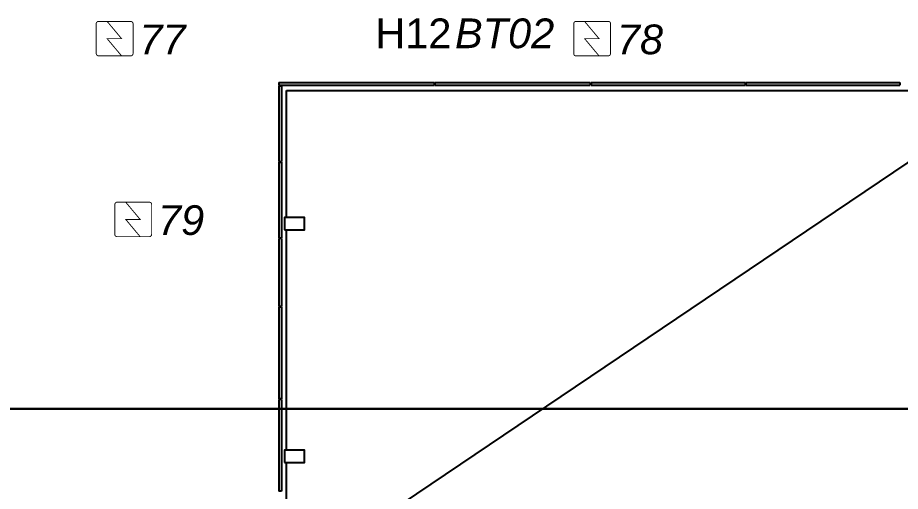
# Model space of a CAD drawing. Header units: metres. Extents: x -331 to 2982, y 362 to 2539.
# Drawn here: x 846.18 to 863.99, y 1316.45 to 1326.01 of the extents above; entities that cross this region are included whole.
import ezdxf

# ---------------------------------------------------------------- set-up
doc = ezdxf.new("R2010")
doc.units = ezdxf.units.M
doc.layers.add('Botoeira_antiga', color=74, linetype='Continuous', lineweight=30)
for name, color, linetype in [('CX', 251, 'Continuous'), ('Det', 251, 'Continuous'), ('DET. FUMAÇA', 1, 'Continuous'), ('Detector_antigo', 84, 'Continuous'), ('Div', 251, 'Continuous'), ('Pis', 251, 'Continuous'), ('vid', 251, 'Continuous')]:
    doc.layers.add(name, color=color, linetype=linetype)
doc.styles.get("Standard").update_dxf_attribs({"font": 'arial.ttf', "height": 0.3})
doc.styles.add('X3G_ENTITY_1416BAE9', font='arial.ttf', dxfattribs={"height": 0.6})
doc.styles.add('X3G_ENTITY_14229B61', font='arial.ttf', dxfattribs={"height": 0.6})

# ---------------------------------------------------------------- blocks, each defined once
blk = doc.blocks.new('XR_BL2_2 PAV_REV02$0$MOD_7')
at = {"layer": 'vid', "ltscale": 5}
for p, q in [((-1.518, 0.025), (-1.518, -0.025)), ((-1.518, 0.025), (0.008, 0.025)), ((0.008, 0.025), (0.008, -0.025)), ((-1.518, -0.025), (0.008, -0.025))]:
    blk.add_line(p, q, dxfattribs=at)
blk = doc.blocks.new('Detector de fumaça')
at = {"layer": 'DET. FUMAÇA', "linetype": 'Continuous', "lineweight": 15, "const_width": 0.0187}
blk.add_lwpolyline([(774.599, 539.816), (775.249, 539.816, -0.414214), (775.296, 539.769), (775.296, 539.167, -0.414214), (775.249, 539.12), (774.599, 539.12, -0.414214), (774.553, 539.167), (774.553, 539.769, -0.414214)], format="xyb", close=True, dxfattribs=at)
blk.add_lwpolyline([(774.773, 539.816), (775.064, 539.468), (774.773, 539.468), (775.064, 539.12)], dxfattribs=at)

msp = doc.modelspace()

# ---------------------------------------------------------------- linework, layer by layer
at = {"layer": 'Botoeira_antiga'}
msp.add_lwpolyline([(872.49, 1318.109, 0.414214), (873.39, 1319.009), (873.39, 1344.645, 0.414214), (872.49, 1345.545), (763.344, 1345.545, 0.414214), (762.444, 1344.645), (762.444, 1319.009, 0.414214), (763.344, 1318.109)], format="xyb", close=True, dxfattribs=at)
at = {"layer": 'CX', "color": 251}
for points in [[(851.569, 1321.726), (851.969, 1321.726), (851.969, 1321.976), (851.569, 1321.976)], [(851.569, 1317.026), (851.969, 1317.026), (851.969, 1317.276), (851.569, 1317.276)]]:
    msp.add_lwpolyline(points, close=True, dxfattribs=at)
at = {"layer": 'Det', "color": 251}
msp.add_line((866.299, 1324.544), (851.609, 1314.631), dxfattribs=at)
at = {"layer": 'Pis', "color": 251}
for p, q in [((851.609, 1321.976), (851.609, 1324.544)), ((851.609, 1324.544), (870.379, 1324.544)), ((851.609, 1317.276), (851.609, 1321.726)), ((851.609, 1314.611), (851.609, 1317.026))]:
    msp.add_line(p, q, dxfattribs=at)
at = {"layer": 'vid', "color": 251, "ltscale": 5}
for p, q in [((851.454, 1324.699), (851.454, 1324.649)), ((851.454, 1324.699), (854.587, 1324.699)), ((851.454, 1324.649), (854.587, 1324.649)), ((854.587, 1324.699), (854.587, 1324.649)), ((854.603, 1324.699), (854.603, 1324.649)), ((854.603, 1324.699), (857.736, 1324.699)), ((854.603, 1324.649), (857.736, 1324.649)), ((857.736, 1324.699), (857.736, 1324.649)), ((857.752, 1324.699), (857.752, 1324.649)), ((857.752, 1324.699), (860.861, 1324.699)), ((857.752, 1324.649), (860.861, 1324.649)), ((860.861, 1324.699), (860.861, 1324.649)), ((860.877, 1324.699), (860.877, 1324.649)), ((860.877, 1324.699), (863.986, 1324.699)), ((860.877, 1324.649), (863.986, 1324.649)), ((863.986, 1324.699), (863.986, 1324.649)), ((851.454, 1321.549), (851.454, 1320.181)), ((851.504, 1321.549), (851.454, 1321.549)), ((851.504, 1321.549), (851.504, 1320.181)), ((851.504, 1320.181), (851.454, 1320.181)), ((851.504, 1320.165), (851.454, 1320.165)), ((851.454, 1320.165), (851.454, 1318.315)), ((851.504, 1320.165), (851.504, 1318.315)), ((851.504, 1318.315), (851.454, 1318.315)), ((851.504, 1318.299), (851.454, 1318.299)), ((851.454, 1318.299), (851.454, 1316.449)), ((851.504, 1318.299), (851.504, 1316.449)), ((851.504, 1316.449), (851.454, 1316.449))]:
    msp.add_line(p, q, dxfattribs=at)

# ---------------------------------------------------------------- block references
at = {"layer": 'DET. FUMAÇA', "linetype": 'Continuous', "lineweight": 0}
for p in [(73.215, 786.12), (82.85, 786.12), (73.59, 782.469)]:
    msp.add_blockref('Detector de fumaça', p, dxfattribs=at)
at = {"layer": 'vid', "color": 251, "xscale": -1, "rotation": 89.99999999999999}
for p in [(851.479, 1323.115), (851.479, 1321.573)]:
    msp.add_blockref('XR_BL2_2 PAV_REV02$0$MOD_7', p, dxfattribs=at)

# ---------------------------------------------------------------- texts
at = {"layer": 'Botoeira_antiga', "color": 32, "linetype": 'Continuous', "lineweight": 0, "true_color": 0xcd6928, "insert": (855.007, 1325.995), "char_height": 0.6, "width": 13.3188, "attachment_point": 1}
msp.add_mtext('{\\fArial|b0|i1|c0|p34;BT02}', dxfattribs=at)
at = {"layer": 'Detector_antigo', "linetype": 'Continuous', "lineweight": 0, "char_height": 0.6, "attachment_point": 1, "style": 'X3G_ENTITY_1416BAE9'}
for s, insert in [('{\\fArial|b0|i1|c0|p34;77}', (848.639, 1325.873)), ('{\\fArial|b0|i1|c0|p34;78}', (858.274, 1325.873)), ('{\\fArial|b0|i1|c0|p34;79}', (849.014, 1322.223))]:
    msp.add_mtext_dynamic_manual_height_columns(s, width=13.3188, gutter_width=2.5, heights=[0], dxfattribs=dict(at, insert=insert))
at = {"layer": 'Div', "color": 96, "linetype": 'Continuous', "lineweight": 0, "true_color": 0x008000, "insert": (853.399, 1325.995), "char_height": 0.6, "width": 13.3188, "attachment_point": 1, "style": 'X3G_ENTITY_14229B61'}
msp.add_mtext('H12', dxfattribs=at)

doc.saveas('drawing.dxf')
